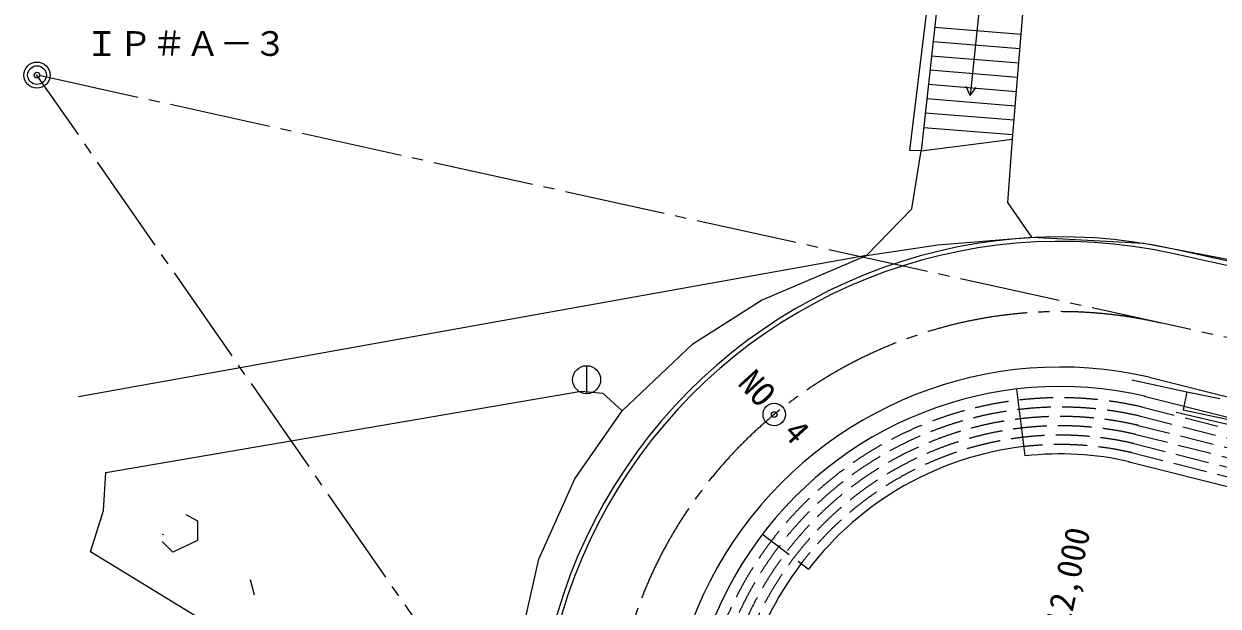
# Model space of a CAD drawing. Units: millimetres, scale not verified. Extents: x -120450 to 121350, y -84600 to 84600.
# Drawn here: x -94541 to -62650, y 44823 to 60382 of the extents above; entities that cross this region are included whole.
import ezdxf
from ezdxf.enums import TextEntityAlignment as Align

# ---------------------------------------------------------------- set-up
doc = ezdxf.new("R2010")
doc.units = ezdxf.units.MM
doc.header["$LTSCALE"] = 300
doc.header["$PDMODE"] = 32
doc.header["$PDSIZE"] = 150
doc.linetypes.add('CHAIN2', pattern=[12, 9, -1, 1, -1])
doc.linetypes.add('DASHED3', pattern=[4, 3, -1])
for name, color, linetype in [('0-0_1', 7, 'Continuous'), ('0-5_6', 3, 'Continuous'), ('0-8_9', 7, 'Continuous'), ('1-1', 3, 'Continuous'), ('1-8', 7, 'Continuous'), ('1-9', 7, 'CHAIN2'), ('3-0', 6, 'Continuous')]:
    doc.layers.add(name, color=color, linetype=linetype)
doc.styles.add('ＭＳ ゴシック', font='')
doc.styles.get('ＭＳ ゴシック').set_extended_font_data('MS Gothic')

msp = doc.modelspace()

# ---------------------------------------------------------------- linework, layer by layer
at = {"layer": '0-0_1'}
for p, q in [((-67912.6, 60097.8), (-70220.3, 60285.1)), ((-67943.7, 59715.7), (-70262.4, 59903.8)), ((-67974.7, 59333.5), (-70304.4, 59522.6)), ((-68005.7, 58951.4), (-70346.4, 59141.4)), ((-68036.7, 58569.2), (-70388.5, 58760.1)), ((-69267.3, 58467.1), (-69110, 58684.5)), ((-68067.7, 58187.1), (-70430.5, 58378.9)), ((-68098.8, 57804.9), (-70472.6, 57997.6)), ((-70514.6, 57616.4), (-68129.8, 57422.8)), ((-70583.3, 56994), (-68139.6, 57301.4)), ((-72037.9, 54190.5), (-93081.7, 50415.8)), ((-64954.7, 50870.9), (-63482.2, 50553.6)), ((-63482.2, 50553.6), (-63585.3, 50064.3)), ((-60355.3, 49203.1), (-63767.2, 49994.8))]:
    msp.add_line(p, q, dxfattribs=at)
for points in [[(-78458.5, 63873.3), (-69894.6, 63054.3), (-69963.6, 62612.7), (-70583.3, 56994), (-70880.4, 56998), (-70192.3, 62695.2), (-78450.1, 63516.2)], [(-67627, 54685.1), (-68266.3, 55608.1), (-68139.6, 57301.4), (-67726.5, 62390.6)], [(-68940.4, 61636.1), (-69267.3, 58467.1), (-69376.9, 58712)], [(-72037.9, 54190.5), (-70830.9, 55437.9), (-70583.3, 56994)], [(-59654.6, 6340.7), (-62037.9, 9562.7), (-65940.7, 15223.2), (-68231.1, 18469.8), (-78236.2, 32879), (-79171.7, 34106.1), (-80168.9, 36032), (-81040.7, 38522.9), (-81387.9, 41068.2), (-81318.7, 43742.5), (-80788.2, 46074.7), (-79830.2, 48220.7), (-78567, 50038.6), (-76673.5, 51833.8), (-74841.8, 53001.4), (-72037.9, 54190.5), (-70134.3, 54476.3), (-67627, 54685.1), (-64631, 54519.1), (-61365, 53898.7), (-59633.9, 53508.2), (-51087.6, 51728.8), (-45493.3, 51178), (-41039.8, 51107.1)], [(-62037.9, 9562.7), (-65940.8, 15223.2), (-68231.1, 18469.8), (-78236.2, 32879), (-79171.7, 34106.1), (-80168.9, 36032), (-81040.8, 38522.9), (-81387.9, 41068.2), (-81318.7, 43742.5), (-80788.2, 46074.7), (-79830.2, 48220.7), (-78567, 50038.6), (-76673.5, 51833.8), (-74841.8, 53001.4), (-72037.9, 54190.5), (-70134.3, 54476.3), (-67627, 54685.1), (-64631, 54519.1), (-61365, 53898.7)], [(-81387.9, 41068.2), (-82498.3, 40643.7), (-83283.4, 40473.4), (-92762.9, 46273.7), (-92413.2, 47380.4), (-92353.9, 48395), (-79659.9, 50571.5), (-79077.3, 50512.4), (-78567, 50038.6)], [(-63585.3, 50064.3), (-60280.2, 49368.1), (-55789.8, 48527), (-51051.2, 47917.6)]]:
    msp.add_lwpolyline(points, dxfattribs=at)
at = {"layer": '0-0_1', "linetype": 'DASHED3'}
msp.add_lwpolyline([(-63482.2, 50553.6), (-60182.6, 49858.5), (-55711.8, 49021.1), (-50987.4, 48413.5)], dxfattribs=at)
at = {"layer": '0-5_6'}
msp.add_line((-79514, 51248.1), (-79514, 50498.1), dxfattribs=at)
msp.add_circle((-79514, 50873.1), 375, dxfattribs=at)
at = {"layer": '0-8_9'}
for p, q in [((-90808.6, 46727.9), (-90844.5, 46738.5)), ((-89908.3, 46580.6), (-90567.8, 46266.1)), ((-90567.8, 46266.1), (-90844.5, 46553.7)), ((-88378.9, 45114.1), (-88488.6, 45528))]:
    msp.add_line(p, q, dxfattribs=at)
msp.add_lwpolyline([(-90213.1, 47268.2), (-89904.4, 47106.4), (-89908.3, 46580.6)], dxfattribs=at)
at = {"layer": '1-1'}
for p, q in [((-59457.4, 53270.6), (-63868.4, 54244.3)), ((-59431.5, 53387.8), (-63842.5, 54361.5)), ((-64495.9, 50942), (-60209.4, 49864.1)), ((-67801, 48837.2), (-68025, 50623.2)), ((-65061.6, 48692), (-60709.7, 47597.7))]:
    msp.add_line(p, q, dxfattribs=at)
at = {"layer": '1-1', "linetype": 'DASHED3'}
for p, q in [((-64695.8, 50146.7), (-60386.2, 49063)), ((-64756.8, 49904.3), (-60440.2, 48818.8)), ((-64817.8, 49661.8), (-60494.1, 48574.6)), ((-64939.7, 49176.9), (-60601.9, 48086.1)), ((-64878.7, 49419.4), (-60548, 48330.4)), ((-65000.7, 48934.4), (-60655.8, 47841.9)), ((-74818.5, 46747.2), (-73584.5, 45809.3))]:
    msp.add_line(p, q, dxfattribs=at)
at = {"layer": '1-1'}
msp.add_lwpolyline([(-64622.7, 50437.7), (-60336.2, 49359.8), (-56768.9, 48755.5)], dxfattribs=at)
for centre, radius, start, end in [((-66859.7, 40690.5), 14000, 77.55428, 214.77141), ((-66859.7, 40690.5), 13880, 77.55428, 214.77141), ((-66860.8, 40691.2), 10520, 76.98053, 215.34518), ((-66860.8, 40691.2), 10000, 76.98053, 215.34518), ((-66860.8, 40691.2), 8450, 96.60069, 142.72183), ((-66860.8, 40691.2), 8200, 76.98053, 96.58398), ((-66860.8, 40691.2), 8700, 142.72307, 187.50201)]:
    msp.add_arc(centre, radius, start, end, dxfattribs=at)
at = {"layer": '1-1', "linetype": 'DASHED3'}
for radius, end in [(9700, 213.76982), (9450, 213.78522), (9200, 213.80141), (8950, 213.86282), (8700, 142.72307), (8450, 96.60071)]:
    msp.add_arc((-66860.8, 40691.2), radius, 76.98053, end, dxfattribs=at)
at = {"layer": '1-8', "linetype": 'CHAIN2'}
msp.add_line((-59862.7, 51434.8), (-94191.2, 59013), dxfattribs=at)
at = {"layer": '1-8', "color": 3}
msp.add_circle((-94191.2, 59013), 350, dxfattribs=at)
at = {"layer": '1-8'}
for centre, radius in [((-94191.2, 59013), 250), ((-74503.7, 49942.6), 300)]:
    msp.add_circle(centre, radius, dxfattribs=at)
at = {"layer": '1-8', "linetype": 'CHAIN2'}
msp.add_arc((-66860.6, 40691.1), 12000, 77.07658, 215.24911, dxfattribs=at)
at = {"layer": '1-8'}
msp.add_point((-74503.7, 49942.6), dxfattribs=at)
at = {"layer": '3-0', "color": 7, "linetype": 'CHAIN2'}
msp.add_line((-76660.4, 33765.5), (-94191.2, 59013), dxfattribs=at)
at = {"layer": '3-0', "color": 7}
msp.add_point((-94191.2, 59013), dxfattribs=at)

# ---------------------------------------------------------------- texts
at = {"layer": '1-8', "style": 'ＭＳ ゴシック'}
msp.add_text('ＩＰ＃Ａ－３', height=659.8, dxfattribs=at).set_placement((-92913.4, 59328.6), align=Align.BOTTOM_LEFT)
msp.add_text('NO\u30004', height=659.8, rotation=312.34, dxfattribs=at).set_placement((-75652.6, 50624.6), align=Align.BOTTOM_LEFT)
at = {"layer": '1-9', "style": 'ＭＳ ゴシック'}
msp.add_text('R=12,000', height=659.8, rotation=77.551, dxfattribs=at).set_placement((-66636.7, 43290.6), align=Align.BOTTOM_LEFT)

doc.saveas('drawing.dxf')
